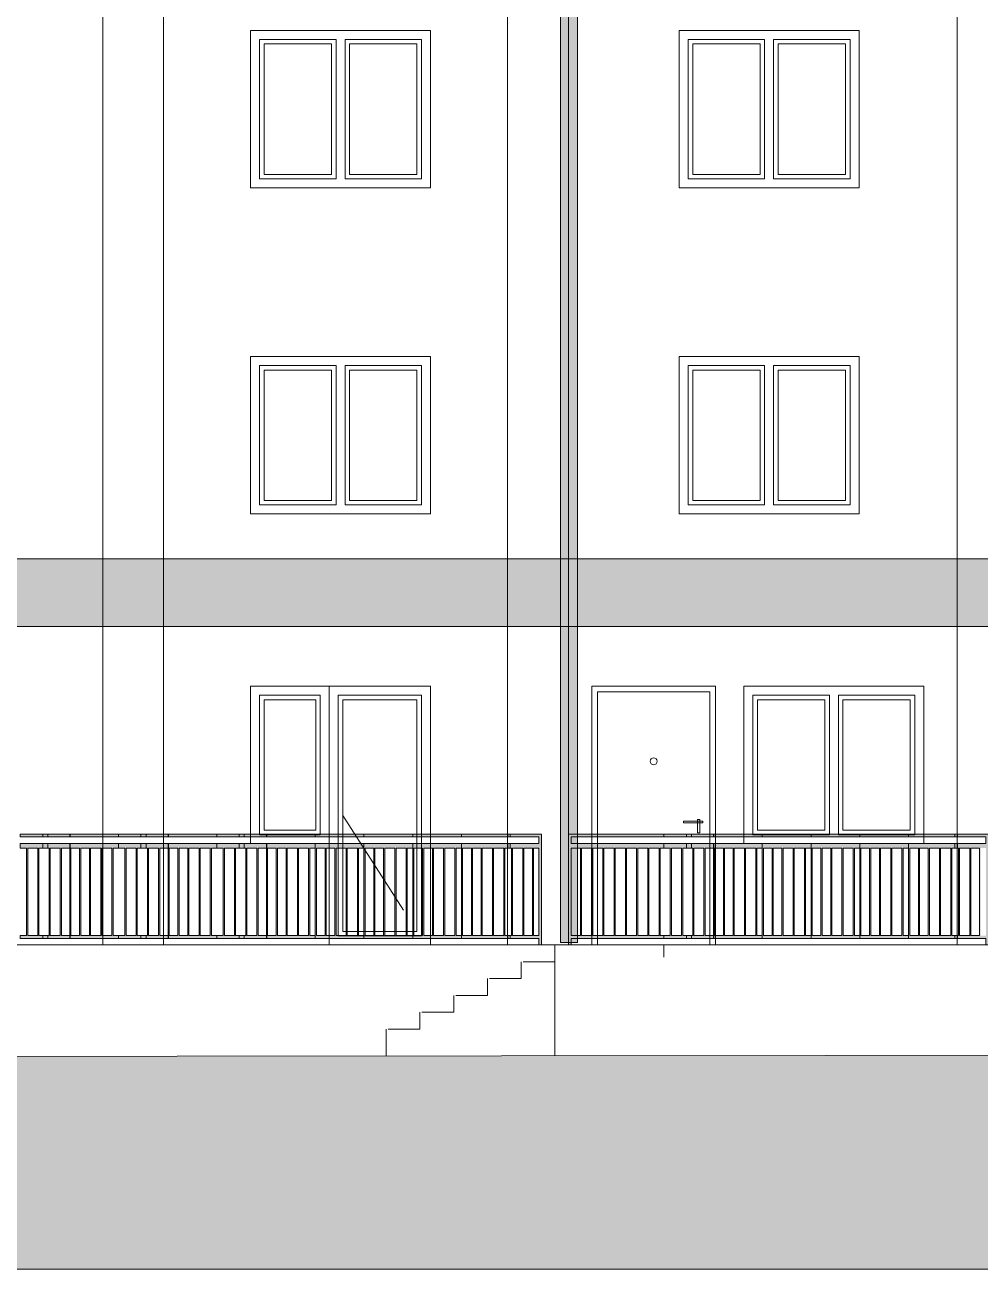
# Model space of a CAD drawing. Header units: millimetres. Extents: x 2791058 to 2855058, y -67651 to -18651.
# Drawn here: x 2807503 to 2811752, y -53530 to -47997 of the extents above; entities that cross this region are included whole.
import ezdxf

# ---------------------------------------------------------------- set-up
doc = ezdxf.new("R2010")
doc.units = ezdxf.units.MM
doc.header["$MEASUREMENT"] = 0
for name, pattern in [('Dashed', [282.222223, 141.111112, -141.111112]), ('Hidden Line', [195.611112, 141.111112, -54.5]), ('Long Dashed', [529.166651, 317.499995, -211.666656]), ('thk_line_type', [1000, 500, -500])]:
    doc.linetypes.add(name, pattern=pattern)
for name, color, linetype, lineweight in [('2D Drafting - General_Pen_No__1', 7, 'Continuous', 0), ('2D Drafting - General_Pen_No__60', 230, 'Continuous', 0), ('Exterior walls_Pen_No__1', 7, 'Continuous', 0), ('Exterior walls_Pen_No__60', 230, 'Continuous', 0), ('Exterior walls_Pen_No__80', 3, 'Continuous', 0), ('Lines_Pen_No__20', 1, 'Continuous', 0), ('Shell - Roof_Pen_No__21', 7, 'Continuous', 0)]:
    doc.layers.add(name, color=color, linetype=linetype, lineweight=lineweight)
for name, color, linetype, lineweight, true_color in [('2D Drafting - General_Pen_No__61', 7, 'Continuous', 0, 0x6a6a6a), ('Lines_Pen_No__4', 7, 'Continuous', 0, 0x029e21), ('Shell - Roof_Pen_No__4', 7, 'Continuous', 0, 0x029e21), ('Structural - Bearing_Pen_No__61', 7, 'Continuous', 0, 0x6a6a6a)]:
    doc.layers.add(name, color=color, linetype=linetype, lineweight=lineweight, true_color=true_color)
doc.layers.add('Exterior walls', color=7, linetype='Continuous')

# ---------------------------------------------------------------- blocks, each defined once
blk = doc.blocks.new('Wall_5', base_point=(2809961.3, -44971.4))
at = {"layer": 'Exterior walls', "linetype": 'Continuous', "lineweight": 0}
blk.add_hatch(color=255, dxfattribs=at).paths.add_polyline_path([(2809886.3, -44971.4), (2809886.3, -52077.2), (2809961.3, -52077.2), (2809961.3, -44971.4)])
at = {"layer": 'Exterior walls_Pen_No__1', "color": 7, "linetype": 'Continuous', "lineweight": 0, "flags": 128}
for points in [[(2809886.3, -44971.4), (2809886.3, -52077.2)], [(2809961.3, -52077.2), (2809961.3, -44971.4)], [(2809886.3, -52077.2), (2809961.3, -52077.2)]]:
    blk.add_lwpolyline(points, dxfattribs=at)

msp = doc.modelspace()

# ---------------------------------------------------------------- hatches: boundary and pattern name
at = {"layer": '2D Drafting - General_Pen_No__61', "linetype": 'Continuous', "lineweight": 0, "true_color": 0x6a6a6a}
msp.add_hatch(color=251, dxfattribs=at).paths.add_polyline_path([(2802409.6, -52588.5), (2819720.6, -52571.4), (2821984, -52587.9), (2821984, -53530), (2802409.6, -53530)])
at = {"layer": 'Exterior walls_Pen_No__80', "linetype": 'Continuous', "lineweight": 0, "true_color": 0x7fff7f}
msp.add_hatch(color=91, dxfattribs=at).paths.add_polyline_path([(2804050.6, -50671.7), (2809600.6, -50671.7), (2819720.6, -50671.7), (2819720.6, -50371.4), (2819685.6, -50371.4), (2819685.6, -50371.7), (2804050.6, -50371.7)])
at = {"layer": 'Structural - Bearing_Pen_No__61', "linetype": 'Continuous', "lineweight": 0, "true_color": 0x6a6a6a}
for points in [[(2807482.8, -51607.9), (2807482.8, -51595.3), (2807604.8, -51595.3), (2807604.8, -51607.9)], [(2807582.5, -51607.9), (2807582.5, -51595.3), (2807704.5, -51595.3), (2807704.5, -51607.9)], [(2807703.2, -51607.9), (2807703.2, -51595.3), (2807920.1, -51595.3), (2807920.1, -51607.9)], [(2807920.1, -51607.9), (2807920.1, -51595.3), (2808042.1, -51595.3), (2808042.1, -51607.9)], [(2808019.8, -51607.9), (2808019.8, -51595.3), (2808141.8, -51595.3), (2808141.8, -51607.9)], [(2808140.5, -51607.9), (2808140.5, -51595.3), (2808357.4, -51595.3), (2808357.4, -51607.9)], [(2808357.4, -51607.9), (2808357.4, -51595.3), (2808479.4, -51595.3), (2808479.4, -51607.9)], [(2808457.1, -51607.9), (2808457.1, -51595.3), (2808579.2, -51595.3), (2808579.2, -51607.9)], [(2808577.8, -51607.9), (2808577.8, -51595.3), (2808794.7, -51595.3), (2808794.7, -51607.9)], [(2808794.7, -51607.9), (2808794.7, -51595.3), (2809011.6, -51595.3), (2809011.6, -51607.9)], [(2809011.6, -51607.9), (2809011.6, -51595.3), (2809228.5, -51595.3), (2809228.5, -51607.9)], [(2809228.5, -51607.9), (2809228.5, -51595.3), (2809445.4, -51595.3), (2809445.4, -51607.9)], [(2809445.4, -51607.9), (2809445.4, -51595.3), (2809662.3, -51595.3), (2809662.3, -51607.9)], [(2810345.8, -51607.9), (2810345.8, -51595.3), (2810467.9, -51595.3), (2810467.9, -51607.9)], [(2810445.6, -51607.9), (2810445.6, -51595.3), (2810567.6, -51595.3), (2810567.6, -51607.9)], [(2810566.3, -51607.9), (2810566.3, -51595.3), (2810783.2, -51595.3), (2810783.2, -51607.9)], [(2810783.2, -51607.9), (2810783.2, -51595.3), (2811000.1, -51595.3), (2811000.1, -51607.9)], [(2811000.1, -51607.9), (2811000.1, -51595.3), (2811217, -51595.3), (2811217, -51607.9)], [(2811217, -51607.9), (2811217, -51595.3), (2811433.9, -51595.3), (2811433.9, -51607.9)], [(2811433.9, -51607.9), (2811433.9, -51595.3), (2811650.7, -51595.3), (2811650.7, -51607.9)]]:
    msp.add_hatch(color=251, dxfattribs=at).paths.add_polyline_path(points)
h = msp.add_hatch(color=251, dxfattribs=at)
h.paths.add_polyline_path([(2809801.4, -51595.3), (2809789.4, -51595.3), (2809651.4, -51595.3), (2809651.4, -51607.9), (2809789.4, -51607.9), (2809789.4, -51637.9), (2809651.4, -51637.9), (2809651.4, -51657.9), (2809667.4, -51657.9), (2809667.4, -52046.7), (2809651.4, -52046.7), (2809651.4, -52059.2), (2809789.4, -52059.2), (2809789.4, -52087.9), (2809801.4, -52087.9)])
h.paths.add_polyline_path([(2809789.4, -51657.9), (2809789.4, -52046.7), (2809766.1, -52046.7), (2809766.1, -51657.9)], flags=0)
h.paths.add_polyline_path([(2809761.1, -51657.9), (2809761.1, -52046.7), (2809722.4, -52046.7), (2809722.4, -51657.9)], flags=0)
h.paths.add_polyline_path([(2809717.4, -51657.9), (2809717.4, -52046.7), (2809672.4, -52046.7), (2809672.4, -51657.9)], flags=0)
h = msp.add_hatch(color=251, dxfattribs=at)
h.paths.add_polyline_path([(2809932.6, -51595.3), (2810345.8, -51595.3), (2810345.8, -51607.9), (2809932.6, -51607.9), (2809932.6, -51637.9), (2810345.8, -51637.9), (2810345.8, -51657.9), (2810329.1, -51657.9), (2810329.1, -52046.7), (2810345.8, -52046.7), (2810345.8, -52059.2), (2809932.6, -52059.2), (2809932.6, -52087.9), (2809920.6, -52087.9), (2809920.6, -51595.3)])
h.paths.add_polyline_path([(2809932.6, -52046.7), (2809974.1, -52046.7), (2809974.1, -51657.9), (2809932.6, -51657.9)], flags=0)
h.paths.add_polyline_path([(2809979.1, -52046.7), (2810024.1, -52046.7), (2810024.1, -51657.9), (2809979.1, -51657.9)], flags=0)
h.paths.add_polyline_path([(2810029.1, -51657.9), (2810029.1, -52046.7), (2810074.1, -52046.7), (2810074.1, -51657.9)], flags=0)
h.paths.add_polyline_path([(2810079.1, -52046.7), (2810124.1, -52046.7), (2810124.1, -51657.9), (2810079.1, -51657.9)], flags=0)
h.paths.add_polyline_path([(2810129.1, -52046.7), (2810174.1, -52046.7), (2810174.1, -51657.9), (2810129.1, -51657.9)], flags=0)
h.paths.add_polyline_path([(2810224.1, -52046.7), (2810224.1, -51657.9), (2810179.1, -51657.9), (2810179.1, -52046.7)], flags=0)
h.paths.add_polyline_path([(2810274.1, -52046.7), (2810274.1, -51657.9), (2810229.1, -51657.9), (2810229.1, -52046.7)], flags=0)
h.paths.add_polyline_path([(2810279.1, -51657.9), (2810279.1, -52046.7), (2810324.1, -52046.7), (2810324.1, -51657.9)], flags=0)
h = msp.add_hatch(color=251, dxfattribs=at)
h.paths.add_polyline_path([(2811789.8, -51595.3), (2811777.8, -51595.3), (2811639.8, -51595.3), (2811639.8, -51607.9), (2811777.8, -51607.9), (2811777.8, -51637.9), (2811639.8, -51637.9), (2811639.8, -51657.9), (2811655.8, -51657.9), (2811655.8, -52046.7), (2811639.8, -52046.7), (2811639.8, -52059.2), (2811777.8, -52059.2), (2811777.8, -52087.9), (2811789.8, -52087.9)])
h.paths.add_polyline_path([(2811777.8, -51657.9), (2811777.8, -52046.7), (2811754.5, -52046.7), (2811754.5, -51657.9)], flags=0)
h.paths.add_polyline_path([(2811749.5, -51657.9), (2811749.5, -52046.7), (2811710.8, -52046.7), (2811710.8, -51657.9)], flags=0)
h.paths.add_polyline_path([(2811705.8, -51657.9), (2811705.8, -52046.7), (2811660.8, -52046.7), (2811660.8, -51657.9)], flags=0)
h = msp.add_hatch(color=251, dxfattribs=at)
h.paths.add_polyline_path([(2807482.8, -52059.2), (2807482.8, -52046.7), (2807511, -52046.7), (2807511, -51657.9), (2807482.8, -51657.9), (2807482.8, -51637.9), (2807604.8, -51637.9), (2807604.8, -51657.9), (2807566, -51657.9), (2807566, -52046.7), (2807604.8, -52046.7), (2807604.8, -52059.2)])
h.paths.add_polyline_path([(2807516, -52046.7), (2807561, -52046.7), (2807561, -51657.9), (2807516, -51657.9)], flags=0)
h = msp.add_hatch(color=251, dxfattribs=at)
h.paths.add_polyline_path([(2807582.5, -52059.2), (2807582.5, -52046.7), (2807610.8, -52046.7), (2807610.8, -51657.9), (2807582.5, -51657.9), (2807582.5, -51637.9), (2807704.5, -51637.9), (2807704.5, -51657.9), (2807665.8, -51657.9), (2807665.8, -52046.7), (2807704.5, -52046.7), (2807704.5, -52059.2)])
h.paths.add_polyline_path([(2807615.8, -52046.7), (2807660.8, -52046.7), (2807660.8, -51657.9), (2807615.8, -51657.9)], flags=0)
h = msp.add_hatch(color=251, dxfattribs=at)
h.paths.add_polyline_path([(2807703.2, -52059.2), (2807703.2, -52046.7), (2807703.2, -51657.9), (2807703.2, -51637.9), (2807920.1, -51637.9), (2807920.1, -51657.9), (2807895.7, -51657.9), (2807895.7, -52046.7), (2807920.1, -52046.7), (2807920.1, -52059.2)])
h.paths.add_polyline_path([(2807708.2, -51657.9), (2807708.2, -52046.7), (2807747, -52046.7), (2807747, -51657.9)], flags=0)
h.paths.add_polyline_path([(2807752, -52046.7), (2807790.7, -52046.7), (2807790.7, -51657.9), (2807752, -51657.9)], flags=0)
h.paths.add_polyline_path([(2807795.7, -52046.7), (2807840.7, -52046.7), (2807840.7, -51657.9), (2807795.7, -51657.9)], flags=0)
h.paths.add_polyline_path([(2807845.7, -52046.7), (2807890.7, -52046.7), (2807890.7, -51657.9), (2807845.7, -51657.9)], flags=0)
h = msp.add_hatch(color=251, dxfattribs=at)
h.paths.add_polyline_path([(2807920.1, -52059.2), (2807920.1, -52046.7), (2807948.4, -52046.7), (2807948.4, -51657.9), (2807920.1, -51657.9), (2807920.1, -51637.9), (2808042.1, -51637.9), (2808042.1, -51657.9), (2808003.4, -51657.9), (2808003.4, -52046.7), (2808042.1, -52046.7), (2808042.1, -52059.2)])
h.paths.add_polyline_path([(2807953.4, -52046.7), (2807998.4, -52046.7), (2807998.4, -51657.9), (2807953.4, -51657.9)], flags=0)
h = msp.add_hatch(color=251, dxfattribs=at)
h.paths.add_polyline_path([(2808019.8, -52059.2), (2808019.8, -52046.7), (2808048.1, -52046.7), (2808048.1, -51657.9), (2808019.8, -51657.9), (2808019.8, -51637.9), (2808141.8, -51637.9), (2808141.8, -51657.9), (2808103.1, -51657.9), (2808103.1, -52046.7), (2808141.8, -52046.7), (2808141.8, -52059.2)])
h.paths.add_polyline_path([(2808053.1, -52046.7), (2808098.1, -52046.7), (2808098.1, -51657.9), (2808053.1, -51657.9)], flags=0)
h = msp.add_hatch(color=251, dxfattribs=at)
h.paths.add_polyline_path([(2808140.5, -52059.2), (2808140.5, -52046.7), (2808140.5, -51657.9), (2808140.5, -51637.9), (2808357.4, -51637.9), (2808357.4, -51657.9), (2808333, -51657.9), (2808333, -52046.7), (2808357.4, -52046.7), (2808357.4, -52059.2)])
h.paths.add_polyline_path([(2808145.5, -51657.9), (2808145.5, -52046.7), (2808184.3, -52046.7), (2808184.3, -51657.9)], flags=0)
h.paths.add_polyline_path([(2808189.3, -52046.7), (2808228, -52046.7), (2808228, -51657.9), (2808189.3, -51657.9)], flags=0)
h.paths.add_polyline_path([(2808233, -52046.7), (2808278, -52046.7), (2808278, -51657.9), (2808233, -51657.9)], flags=0)
h.paths.add_polyline_path([(2808283, -52046.7), (2808328, -52046.7), (2808328, -51657.9), (2808283, -51657.9)], flags=0)
h = msp.add_hatch(color=251, dxfattribs=at)
h.paths.add_polyline_path([(2808357.4, -52059.2), (2808357.4, -52046.7), (2808385.7, -52046.7), (2808385.7, -51657.9), (2808357.4, -51657.9), (2808357.4, -51637.9), (2808479.4, -51637.9), (2808479.4, -51657.9), (2808440.7, -51657.9), (2808440.7, -52046.7), (2808479.4, -52046.7), (2808479.4, -52059.2)])
h.paths.add_polyline_path([(2808390.7, -52046.7), (2808435.7, -52046.7), (2808435.7, -51657.9), (2808390.7, -51657.9)], flags=0)
h = msp.add_hatch(color=251, dxfattribs=at)
h.paths.add_polyline_path([(2808457.1, -52059.2), (2808457.1, -52046.7), (2808485.4, -52046.7), (2808485.4, -51657.9), (2808457.1, -51657.9), (2808457.1, -51637.9), (2808579.2, -51637.9), (2808579.2, -51657.9), (2808540.4, -51657.9), (2808540.4, -52046.7), (2808579.2, -52046.7), (2808579.2, -52059.2)])
h.paths.add_polyline_path([(2808490.4, -52046.7), (2808535.4, -52046.7), (2808535.4, -51657.9), (2808490.4, -51657.9)], flags=0)
h = msp.add_hatch(color=251, dxfattribs=at)
h.paths.add_polyline_path([(2808577.8, -52059.2), (2808577.8, -52046.7), (2808577.8, -51657.9), (2808577.8, -51637.9), (2808794.7, -51637.9), (2808794.7, -51657.9), (2808770.3, -51657.9), (2808770.3, -52046.7), (2808794.7, -52046.7), (2808794.7, -52059.2)])
h.paths.add_polyline_path([(2808582.8, -51657.9), (2808582.8, -52046.7), (2808621.6, -52046.7), (2808621.6, -51657.9)], flags=0)
h.paths.add_polyline_path([(2808626.6, -52046.7), (2808665.3, -52046.7), (2808665.3, -51657.9), (2808626.6, -51657.9)], flags=0)
h.paths.add_polyline_path([(2808670.3, -52046.7), (2808715.3, -52046.7), (2808715.3, -51657.9), (2808670.3, -51657.9)], flags=0)
h.paths.add_polyline_path([(2808720.3, -52046.7), (2808765.3, -52046.7), (2808765.3, -51657.9), (2808720.3, -51657.9)], flags=0)
h = msp.add_hatch(color=251, dxfattribs=at)
h.paths.add_polyline_path([(2808794.7, -52059.2), (2808794.7, -52046.7), (2808794.7, -51657.9), (2808794.7, -51637.9), (2809011.6, -51637.9), (2809011.6, -51657.9), (2808987.2, -51657.9), (2808987.2, -52046.7), (2809011.6, -52046.7), (2809011.6, -52059.2)])
h.paths.add_polyline_path([(2808799.7, -51657.9), (2808799.7, -52046.7), (2808838.5, -52046.7), (2808838.5, -51657.9)], flags=0)
h.paths.add_polyline_path([(2808843.5, -52046.7), (2808882.2, -52046.7), (2808882.2, -51657.9), (2808843.5, -51657.9)], flags=0)
h.paths.add_polyline_path([(2808887.2, -52046.7), (2808932.2, -52046.7), (2808932.2, -51657.9), (2808887.2, -51657.9)], flags=0)
h.paths.add_polyline_path([(2808937.2, -52046.7), (2808982.2, -52046.7), (2808982.2, -51657.9), (2808937.2, -51657.9)], flags=0)
h = msp.add_hatch(color=251, dxfattribs=at)
h.paths.add_polyline_path([(2809011.6, -52059.2), (2809011.6, -52046.7), (2809011.6, -51657.9), (2809011.6, -51637.9), (2809228.5, -51637.9), (2809228.5, -51657.9), (2809204.1, -51657.9), (2809204.1, -52046.7), (2809228.5, -52046.7), (2809228.5, -52059.2)])
h.paths.add_polyline_path([(2809016.6, -51657.9), (2809016.6, -52046.7), (2809055.4, -52046.7), (2809055.4, -51657.9)], flags=0)
h.paths.add_polyline_path([(2809060.4, -52046.7), (2809099.1, -52046.7), (2809099.1, -51657.9), (2809060.4, -51657.9)], flags=0)
h.paths.add_polyline_path([(2809104.1, -52046.7), (2809149.1, -52046.7), (2809149.1, -51657.9), (2809104.1, -51657.9)], flags=0)
h.paths.add_polyline_path([(2809154.1, -52046.7), (2809199.1, -52046.7), (2809199.1, -51657.9), (2809154.1, -51657.9)], flags=0)
h = msp.add_hatch(color=251, dxfattribs=at)
h.paths.add_polyline_path([(2809228.5, -52059.2), (2809228.5, -52046.7), (2809228.5, -51657.9), (2809228.5, -51637.9), (2809445.4, -51637.9), (2809445.4, -51657.9), (2809421, -51657.9), (2809421, -52046.7), (2809445.4, -52046.7), (2809445.4, -52059.2)])
h.paths.add_polyline_path([(2809233.5, -51657.9), (2809233.5, -52046.7), (2809272.3, -52046.7), (2809272.3, -51657.9)], flags=0)
h.paths.add_polyline_path([(2809277.3, -52046.7), (2809316, -52046.7), (2809316, -51657.9), (2809277.3, -51657.9)], flags=0)
h.paths.add_polyline_path([(2809321, -52046.7), (2809366, -52046.7), (2809366, -51657.9), (2809321, -51657.9)], flags=0)
h.paths.add_polyline_path([(2809371, -52046.7), (2809416, -52046.7), (2809416, -51657.9), (2809371, -51657.9)], flags=0)
h = msp.add_hatch(color=251, dxfattribs=at)
h.paths.add_polyline_path([(2809662.3, -52059.2), (2809445.4, -52059.2), (2809445.4, -52046.7), (2809445.4, -51657.9), (2809445.4, -51637.9), (2809662.3, -51637.9), (2809662.3, -51657.9), (2809637.9, -51657.9), (2809637.9, -52046.7), (2809662.3, -52046.7)])
h.paths.add_polyline_path([(2809632.9, -51657.9), (2809587.9, -51657.9), (2809587.9, -52046.7), (2809632.9, -52046.7)], flags=0)
h.paths.add_polyline_path([(2809582.9, -52046.7), (2809582.9, -51657.9), (2809537.9, -51657.9), (2809537.9, -52046.7)], flags=0)
h.paths.add_polyline_path([(2809494.2, -52046.7), (2809532.9, -52046.7), (2809532.9, -51657.9), (2809494.2, -51657.9)], flags=0)
h.paths.add_polyline_path([(2809489.2, -51657.9), (2809450.4, -51657.9), (2809450.4, -52046.7), (2809489.2, -52046.7)], flags=0)
h = msp.add_hatch(color=251, dxfattribs=at)
h.paths.add_polyline_path([(2810345.8, -52059.2), (2810345.8, -52046.7), (2810374.1, -52046.7), (2810374.1, -51657.9), (2810345.8, -51657.9), (2810345.8, -51637.9), (2810467.9, -51637.9), (2810467.9, -51657.9), (2810429.1, -51657.9), (2810429.1, -52046.7), (2810467.9, -52046.7), (2810467.9, -52059.2)])
h.paths.add_polyline_path([(2810379.1, -52046.7), (2810424.1, -52046.7), (2810424.1, -51657.9), (2810379.1, -51657.9)], flags=0)
h = msp.add_hatch(color=251, dxfattribs=at)
h.paths.add_polyline_path([(2810445.6, -52059.2), (2810445.6, -52046.7), (2810473.8, -52046.7), (2810473.8, -51657.9), (2810445.6, -51657.9), (2810445.6, -51637.9), (2810567.6, -51637.9), (2810567.6, -51657.9), (2810528.8, -51657.9), (2810528.8, -52046.7), (2810567.6, -52046.7), (2810567.6, -52059.2)])
h.paths.add_polyline_path([(2810478.8, -52046.7), (2810523.8, -52046.7), (2810523.8, -51657.9), (2810478.8, -51657.9)], flags=0)
h = msp.add_hatch(color=251, dxfattribs=at)
h.paths.add_polyline_path([(2810566.3, -52059.2), (2810566.3, -52046.7), (2810566.3, -51657.9), (2810566.3, -51637.9), (2810783.2, -51637.9), (2810783.2, -51657.9), (2810758.8, -51657.9), (2810758.8, -52046.7), (2810783.2, -52046.7), (2810783.2, -52059.2)])
h.paths.add_polyline_path([(2810571.3, -51657.9), (2810571.3, -52046.7), (2810610, -52046.7), (2810610, -51657.9)], flags=0)
h.paths.add_polyline_path([(2810615, -52046.7), (2810653.8, -52046.7), (2810653.8, -51657.9), (2810615, -51657.9)], flags=0)
h.paths.add_polyline_path([(2810658.8, -52046.7), (2810703.8, -52046.7), (2810703.8, -51657.9), (2810658.8, -51657.9)], flags=0)
h.paths.add_polyline_path([(2810708.8, -52046.7), (2810753.8, -52046.7), (2810753.8, -51657.9), (2810708.8, -51657.9)], flags=0)
h = msp.add_hatch(color=251, dxfattribs=at)
h.paths.add_polyline_path([(2810783.2, -52059.2), (2810783.2, -52046.7), (2810783.2, -51657.9), (2810783.2, -51637.9), (2811000.1, -51637.9), (2811000.1, -51657.9), (2810975.7, -51657.9), (2810975.7, -52046.7), (2811000.1, -52046.7), (2811000.1, -52059.2)])
h.paths.add_polyline_path([(2810788.2, -51657.9), (2810788.2, -52046.7), (2810826.9, -52046.7), (2810826.9, -51657.9)], flags=0)
h.paths.add_polyline_path([(2810831.9, -52046.7), (2810870.7, -52046.7), (2810870.7, -51657.9), (2810831.9, -51657.9)], flags=0)
h.paths.add_polyline_path([(2810875.7, -52046.7), (2810920.7, -52046.7), (2810920.7, -51657.9), (2810875.7, -51657.9)], flags=0)
h.paths.add_polyline_path([(2810925.7, -52046.7), (2810970.7, -52046.7), (2810970.7, -51657.9), (2810925.7, -51657.9)], flags=0)
h = msp.add_hatch(color=251, dxfattribs=at)
h.paths.add_polyline_path([(2811000.1, -52059.2), (2811000.1, -52046.7), (2811000.1, -51657.9), (2811000.1, -51637.9), (2811217, -51637.9), (2811217, -51657.9), (2811192.6, -51657.9), (2811192.6, -52046.7), (2811217, -52046.7), (2811217, -52059.2)])
h.paths.add_polyline_path([(2811005.1, -51657.9), (2811005.1, -52046.7), (2811043.8, -52046.7), (2811043.8, -51657.9)], flags=0)
h.paths.add_polyline_path([(2811048.8, -52046.7), (2811087.6, -52046.7), (2811087.6, -51657.9), (2811048.8, -51657.9)], flags=0)
h.paths.add_polyline_path([(2811092.6, -52046.7), (2811137.6, -52046.7), (2811137.6, -51657.9), (2811092.6, -51657.9)], flags=0)
h.paths.add_polyline_path([(2811142.6, -52046.7), (2811187.6, -52046.7), (2811187.6, -51657.9), (2811142.6, -51657.9)], flags=0)
h = msp.add_hatch(color=251, dxfattribs=at)
h.paths.add_polyline_path([(2811217, -52059.2), (2811217, -52046.7), (2811217, -51657.9), (2811217, -51637.9), (2811433.9, -51637.9), (2811433.9, -51657.9), (2811409.5, -51657.9), (2811409.5, -52046.7), (2811433.9, -52046.7), (2811433.9, -52059.2)])
h.paths.add_polyline_path([(2811222, -51657.9), (2811222, -52046.7), (2811260.7, -52046.7), (2811260.7, -51657.9)], flags=0)
h.paths.add_polyline_path([(2811265.7, -52046.7), (2811304.5, -52046.7), (2811304.5, -51657.9), (2811265.7, -51657.9)], flags=0)
h.paths.add_polyline_path([(2811309.5, -52046.7), (2811354.5, -52046.7), (2811354.5, -51657.9), (2811309.5, -51657.9)], flags=0)
h.paths.add_polyline_path([(2811359.5, -52046.7), (2811404.5, -52046.7), (2811404.5, -51657.9), (2811359.5, -51657.9)], flags=0)
h = msp.add_hatch(color=251, dxfattribs=at)
h.paths.add_polyline_path([(2811650.7, -52059.2), (2811433.9, -52059.2), (2811433.9, -52046.7), (2811433.9, -51657.9), (2811433.9, -51637.9), (2811650.7, -51637.9), (2811650.7, -51657.9), (2811626.4, -51657.9), (2811626.4, -52046.7), (2811650.7, -52046.7)])
h.paths.add_polyline_path([(2811621.4, -51657.9), (2811576.4, -51657.9), (2811576.4, -52046.7), (2811621.4, -52046.7)], flags=0)
h.paths.add_polyline_path([(2811571.4, -52046.7), (2811571.4, -51657.9), (2811526.4, -51657.9), (2811526.4, -52046.7)], flags=0)
h.paths.add_polyline_path([(2811482.6, -52046.7), (2811521.4, -52046.7), (2811521.4, -51657.9), (2811482.6, -51657.9)], flags=0)
h.paths.add_polyline_path([(2811477.6, -51657.9), (2811438.9, -51657.9), (2811438.9, -52046.7), (2811477.6, -52046.7)], flags=0)

# ---------------------------------------------------------------- linework, layer by layer
at = {"layer": '2D Drafting - General_Pen_No__1', "color": 7, "linetype": 'Continuous', "lineweight": 0, "flags": 128}
msp.add_lwpolyline([(2802409.6, -52588.5), (2819720.6, -52571.4), (2821984, -52587.9), (2821984, -53530), (2802409.6, -53530)], close=True, dxfattribs=at)
at = {"layer": '2D Drafting - General_Pen_No__60', "color": 230, "linetype": 'Continuous', "lineweight": 0}
msp.add_circle((2810300, -51271.6), 15.1, dxfattribs=at)
at = {"layer": 'Exterior walls_Pen_No__1', "color": 7, "linetype": 'Continuous', "lineweight": 0, "flags": 128}
msp.add_lwpolyline([(2804050.6, -50671.7), (2809600.6, -50671.7), (2819720.6, -50671.7), (2819720.6, -50371.4), (2819685.6, -50371.4), (2819685.6, -50371.7), (2804050.6, -50371.7)], close=True, dxfattribs=at)
at = {"layer": 'Exterior walls_Pen_No__60', "color": 230, "linetype": 'Continuous', "lineweight": 0}
for points in [[(2810025, -50937.9), (2810025, -52087.9)], [(2810575, -50937.9), (2810025, -50937.9)], [(2810050, -52087.9), (2810050, -50962.9)], [(2810050, -50962.9), (2810550, -50962.9)], [(2810550, -50962.9), (2810550, -52087.9)], [(2810575, -52087.9), (2810575, -50937.9)]]:
    msp.add_lwpolyline(points, dxfattribs=at)
at = {"layer": 'Exterior walls_Pen_No__60', "color": 230, "linetype": 'Continuous', "lineweight": 0, "flags": 128}
for points in [[(2810518.9, -51537.7), (2810432.4, -51537.7), (2810432.4, -51545.6), (2810518.9, -51545.6)], [(2810505.8, -51529.9), (2810494.4, -51529.9), (2810494.4, -51590.1), (2810505.8, -51590.1)]]:
    msp.add_lwpolyline(points, close=True, dxfattribs=at)
at = {"layer": 'Lines_Pen_No__20', "color": 1, "linetype": 'Hidden Line', "lineweight": 0}
for p, q in [((2809307.2, -48021.4), (2808507.2, -48021.4)), ((2808507.2, -48091.4), (2808507.2, -48021.4)), ((2809307.2, -48091.4), (2809307.2, -48021.4)), ((2811213.6, -48021.4), (2810413.6, -48021.4)), ((2810413.6, -48091.4), (2810413.6, -48021.4)), ((2811213.6, -48091.4), (2811213.6, -48021.4)), ((2809307.2, -49471.4), (2808507.2, -49471.4)), ((2808507.2, -49541.4), (2808507.2, -49471.4)), ((2809307.2, -49541.4), (2809307.2, -49471.4)), ((2811213.6, -49471.4), (2810413.6, -49471.4)), ((2810413.6, -49541.4), (2810413.6, -49471.4)), ((2811213.6, -49541.4), (2811213.6, -49471.4)), ((2808507.2, -51007.9), (2808507.2, -50937.9)), ((2809307.2, -50937.9), (2808507.2, -50937.9)), ((2808507.2, -51007.9), (2808507.2, -50937.9)), ((2808857.2, -51007.9), (2808857.2, -50937.9)), ((2809307.2, -51007.9), (2809307.2, -50937.9))]:
    msp.add_line(p, q, dxfattribs=at)
at = {"layer": 'Lines_Pen_No__20', "color": 1, "linetype": 'Continuous', "lineweight": 0}
for p, q in [((2808867.2, -48661.4), (2808867.2, -48081.4)), ((2808887.2, -48681.4), (2808887.2, -48061.4)), ((2808927.2, -48681.4), (2808927.2, -48061.4)), ((2808947.2, -48661.4), (2808947.2, -48081.4)), ((2810773.6, -48661.4), (2810773.6, -48081.4)), ((2810793.6, -48681.4), (2810793.6, -48061.4)), ((2810833.6, -48681.4), (2810833.6, -48061.4)), ((2810853.6, -48661.4), (2810853.6, -48081.4)), ((2808887.2, -50131.4), (2808887.2, -49511.4)), ((2808927.2, -50131.4), (2808927.2, -49511.4)), ((2810793.6, -50131.4), (2810793.6, -49511.4)), ((2810833.6, -50131.4), (2810833.6, -49511.4)), ((2808867.2, -50111.4), (2808867.2, -49531.4)), ((2808947.2, -50111.4), (2808947.2, -49531.4)), ((2810773.6, -50111.4), (2810773.6, -49531.4)), ((2810853.6, -50111.4), (2810853.6, -49531.4))]:
    msp.add_line(p, q, dxfattribs=at)
at = {"layer": 'Lines_Pen_No__20', "color": 1, "linetype": 'thk_line_type', "lineweight": 0}
msp.add_line((2808917.2, -51512.9), (2809247.2, -52027.9), dxfattribs=at)
at = {"layer": 'Lines_Pen_No__20', "color": 1, "linetype": 'Continuous', "lineweight": 0}
for points in [[(2808507.2, -48721.4), (2809307.2, -48721.4), (2809307.2, -48021.4), (2808507.2, -48021.4)], [(2810413.6, -48721.4), (2811213.6, -48721.4), (2811213.6, -48021.4), (2810413.6, -48021.4)], [(2808507.2, -50171.4), (2809307.2, -50171.4), (2809307.2, -49471.4), (2808507.2, -49471.4)], [(2810413.6, -50171.4), (2811213.6, -50171.4), (2811213.6, -49471.4), (2810413.6, -49471.4)], [(2808507.2, -50937.9), (2808857.2, -50937.9), (2808857.2, -51637.9), (2808507.2, -51637.9)], [(2808857.2, -52087.9), (2809307.2, -52087.9), (2809307.2, -50937.9), (2808857.2, -50937.9)], [(2808547.2, -50977.9), (2808817.2, -50977.9), (2808817.2, -51597.9), (2808547.2, -51597.9)], [(2808567.2, -50997.9), (2808797.2, -50997.9), (2808797.2, -51577.9), (2808567.2, -51577.9)], [(2808897.2, -52047.9), (2809267.2, -52047.9), (2809267.2, -50977.9), (2808897.2, -50977.9)], [(2808917.2, -52027.9), (2809247.2, -52027.9), (2809247.2, -50997.9), (2808917.2, -50997.9)]]:
    msp.add_lwpolyline(points, close=True, dxfattribs=at)
for points in [[(2808887.2, -48061.4), (2808547.2, -48061.4), (2808547.2, -48681.4), (2808887.2, -48681.4)], [(2808867.2, -48081.4), (2808567.2, -48081.4), (2808567.2, -48661.4), (2808867.2, -48661.4)], [(2808927.2, -48681.4), (2809267.2, -48681.4), (2809267.2, -48061.4), (2808927.2, -48061.4)], [(2808947.2, -48661.4), (2809247.2, -48661.4), (2809247.2, -48081.4), (2808947.2, -48081.4)], [(2810793.6, -48061.4), (2810453.6, -48061.4), (2810453.6, -48681.4), (2810793.6, -48681.4)], [(2810773.6, -48081.4), (2810473.6, -48081.4), (2810473.6, -48661.4), (2810773.6, -48661.4)], [(2810833.6, -48681.4), (2811173.6, -48681.4), (2811173.6, -48061.4), (2810833.6, -48061.4)], [(2810853.6, -48661.4), (2811153.6, -48661.4), (2811153.6, -48081.4), (2810853.6, -48081.4)], [(2808887.2, -49511.4), (2808547.2, -49511.4), (2808547.2, -50131.4), (2808887.2, -50131.4)], [(2808927.2, -50131.4), (2809267.2, -50131.4), (2809267.2, -49511.4), (2808927.2, -49511.4)], [(2810793.6, -49511.4), (2810453.6, -49511.4), (2810453.6, -50131.4), (2810793.6, -50131.4)], [(2810833.6, -50131.4), (2811173.6, -50131.4), (2811173.6, -49511.4), (2810833.6, -49511.4)], [(2808867.2, -49531.4), (2808567.2, -49531.4), (2808567.2, -50111.4), (2808867.2, -50111.4)], [(2808947.2, -50111.4), (2809247.2, -50111.4), (2809247.2, -49531.4), (2808947.2, -49531.4)], [(2810773.6, -49531.4), (2810473.6, -49531.4), (2810473.6, -50111.4), (2810773.6, -50111.4)], [(2810853.6, -50111.4), (2811153.6, -50111.4), (2811153.6, -49531.4), (2810853.6, -49531.4)]]:
    msp.add_lwpolyline(points, dxfattribs=at)
at = {"layer": 'Lines_Pen_No__4', "color": 104, "linetype": 'Hidden Line', "lineweight": 0, "true_color": 0x029e21}
for p, q in [((2811501.6, -50937.9), (2810701.6, -50937.9)), ((2810701.6, -51007.9), (2810701.6, -50937.9)), ((2811501.6, -51007.9), (2811501.6, -50937.9))]:
    msp.add_line(p, q, dxfattribs=at)
at = {"layer": 'Lines_Pen_No__4', "color": 104, "linetype": 'Continuous', "lineweight": 0, "true_color": 0x029e21}
for p, q in [((2811061.6, -51577.9), (2811061.6, -50997.9)), ((2811081.6, -51597.9), (2811081.6, -50977.9)), ((2811121.6, -51597.9), (2811121.6, -50977.9)), ((2811141.6, -51577.9), (2811141.6, -50997.9))]:
    msp.add_line(p, q, dxfattribs=at)
msp.add_lwpolyline([(2810701.6, -51637.9), (2811501.6, -51637.9), (2811501.6, -50937.9), (2810701.6, -50937.9)], close=True, dxfattribs=at)
for points in [[(2811081.6, -50977.9), (2810741.6, -50977.9), (2810741.6, -51597.9), (2811081.6, -51597.9)], [(2811061.6, -50997.9), (2810761.6, -50997.9), (2810761.6, -51577.9), (2811061.6, -51577.9)], [(2811121.6, -51597.9), (2811461.6, -51597.9), (2811461.6, -50977.9), (2811121.6, -50977.9)], [(2811141.6, -51577.9), (2811441.6, -51577.9), (2811441.6, -50997.9), (2811141.6, -50997.9)]]:
    msp.add_lwpolyline(points, dxfattribs=at)
at = {"layer": 'Shell - Roof_Pen_No__21', "color": 7, "linetype": 'Continuous', "lineweight": 0}
for p, q in [((2807850.6, -44971.4), (2807850.6, -52087.9)), ((2808120.6, -44971.4), (2808120.6, -52087.9)), ((2809650.6, -44971.4), (2809650.6, -52087.9)), ((2809920.6, -44971.4), (2809920.6, -52087.9)), ((2811650.6, -44971.4), (2811650.6, -52087.9)), ((2809307.2, -48021.4), (2808507.2, -48021.4)), ((2808507.2, -48021.4), (2808507.2, -48721.4)), ((2809307.2, -48721.4), (2809307.2, -48021.4)), ((2811213.6, -48021.4), (2810413.6, -48021.4)), ((2810413.6, -48021.4), (2810413.6, -48721.4)), ((2811213.6, -48721.4), (2811213.6, -48021.4)), ((2808507.2, -48721.4), (2809307.2, -48721.4)), ((2810413.6, -48721.4), (2811213.6, -48721.4)), ((2809307.2, -49471.4), (2808507.2, -49471.4)), ((2808507.2, -49471.4), (2808507.2, -50171.4)), ((2809307.2, -50171.4), (2809307.2, -49471.4)), ((2811213.6, -49471.4), (2810413.6, -49471.4)), ((2810413.6, -49471.4), (2810413.6, -50171.4)), ((2811213.6, -50171.4), (2811213.6, -49471.4)), ((2808507.2, -50171.4), (2809307.2, -50171.4)), ((2810413.6, -50171.4), (2811213.6, -50171.4)), ((2804050.6, -52087.9), (2811850.6, -52087.9)), ((2809860.6, -52087.9), (2809860.6, -52581.2)), ((2810345.8, -52087.9), (2810345.8, -52142.3))]:
    msp.add_line(p, q, dxfattribs=at)
at = {"layer": 'Shell - Roof_Pen_No__21', "color": 7, "linetype": 'Dashed', "lineweight": 0}
for p, q in [((2809860.6, -52087.9), (2809860.6, -52162.9)), ((2809860.6, -52162.9), (2809710.6, -52162.9)), ((2809710.6, -52162.9), (2809710.6, -52237.9)), ((2809710.6, -52237.9), (2809560.6, -52237.9)), ((2809560.6, -52237.9), (2809560.6, -52312.9)), ((2809560.6, -52312.9), (2809410.6, -52312.9)), ((2809410.6, -52312.9), (2809410.6, -52387.9)), ((2809410.6, -52387.9), (2809260.6, -52387.9)), ((2809260.6, -52462.9), (2809110.6, -52462.9))]:
    msp.add_line(p, q, dxfattribs=at)
at = {"layer": 'Shell - Roof_Pen_No__21', "color": 7, "linetype": 'Long Dashed', "lineweight": 0}
for p, q in [((2809260.6, -52387.9), (2809260.6, -52462.9)), ((2809110.6, -52462.9), (2809110.6, -52581.9))]:
    msp.add_line(p, q, dxfattribs=at)
at = {"layer": 'Shell - Roof_Pen_No__4', "color": 104, "linetype": 'Continuous', "lineweight": 0, "true_color": 0x029e21}
for p, q in [((2811501.6, -50937.9), (2810701.6, -50937.9)), ((2810701.6, -50937.9), (2810701.6, -51637.9)), ((2811501.6, -51637.9), (2811501.6, -50937.9)), ((2810701.6, -51637.9), (2811501.6, -51637.9))]:
    msp.add_line(p, q, dxfattribs=at)
at = {"layer": 'Structural - Bearing_Pen_No__61', "color": 251, "linetype": 'Continuous', "lineweight": 0, "true_color": 0x6a6a6a, "flags": 128}
for points in [[(2807482.8, -51607.9), (2807482.8, -51595.3), (2807604.8, -51595.3), (2807604.8, -51607.9)], [(2807582.5, -51607.9), (2807582.5, -51595.3), (2807704.5, -51595.3), (2807704.5, -51607.9)], [(2807703.2, -51607.9), (2807703.2, -51595.3), (2807920.1, -51595.3), (2807920.1, -51607.9)], [(2807920.1, -51607.9), (2807920.1, -51595.3), (2808042.1, -51595.3), (2808042.1, -51607.9)], [(2808019.8, -51607.9), (2808019.8, -51595.3), (2808141.8, -51595.3), (2808141.8, -51607.9)], [(2808140.5, -51607.9), (2808140.5, -51595.3), (2808357.4, -51595.3), (2808357.4, -51607.9)], [(2808357.4, -51607.9), (2808357.4, -51595.3), (2808479.4, -51595.3), (2808479.4, -51607.9)], [(2808457.1, -51607.9), (2808457.1, -51595.3), (2808579.2, -51595.3), (2808579.2, -51607.9)], [(2808577.8, -51607.9), (2808577.8, -51595.3), (2808794.7, -51595.3), (2808794.7, -51607.9)], [(2808794.7, -51607.9), (2808794.7, -51595.3), (2809011.6, -51595.3), (2809011.6, -51607.9)], [(2809011.6, -51607.9), (2809011.6, -51595.3), (2809228.5, -51595.3), (2809228.5, -51607.9)], [(2809228.5, -51607.9), (2809228.5, -51595.3), (2809445.4, -51595.3), (2809445.4, -51607.9)], [(2809445.4, -51607.9), (2809445.4, -51595.3), (2809662.3, -51595.3), (2809662.3, -51607.9)], [(2809801.4, -51595.3), (2809789.4, -51595.3), (2809651.4, -51595.3), (2809651.4, -51607.9), (2809789.4, -51607.9), (2809789.4, -51637.9), (2809651.4, -51637.9), (2809651.4, -51657.9), (2809667.4, -51657.9), (2809667.4, -52046.7), (2809651.4, -52046.7), (2809651.4, -52059.2), (2809789.4, -52059.2), (2809789.4, -52087.9), (2809801.4, -52087.9)], [(2809932.6, -51595.3), (2810345.8, -51595.3), (2810345.8, -51607.9), (2809932.6, -51607.9), (2809932.6, -51637.9), (2810345.8, -51637.9), (2810345.8, -51657.9), (2810329.1, -51657.9), (2810329.1, -52046.7), (2810345.8, -52046.7), (2810345.8, -52059.2), (2809932.6, -52059.2), (2809932.6, -52087.9), (2809920.6, -52087.9), (2809920.6, -51595.3)], [(2810345.8, -51607.9), (2810345.8, -51595.3), (2810467.9, -51595.3), (2810467.9, -51607.9)], [(2810445.6, -51607.9), (2810445.6, -51595.3), (2810567.6, -51595.3), (2810567.6, -51607.9)], [(2810566.3, -51607.9), (2810566.3, -51595.3), (2810783.2, -51595.3), (2810783.2, -51607.9)], [(2810783.2, -51607.9), (2810783.2, -51595.3), (2811000.1, -51595.3), (2811000.1, -51607.9)], [(2811000.1, -51607.9), (2811000.1, -51595.3), (2811217, -51595.3), (2811217, -51607.9)], [(2811217, -51607.9), (2811217, -51595.3), (2811433.9, -51595.3), (2811433.9, -51607.9)], [(2811433.9, -51607.9), (2811433.9, -51595.3), (2811650.7, -51595.3), (2811650.7, -51607.9)], [(2811789.8, -51595.3), (2811777.8, -51595.3), (2811639.8, -51595.3), (2811639.8, -51607.9), (2811777.8, -51607.9), (2811777.8, -51637.9), (2811639.8, -51637.9), (2811639.8, -51657.9), (2811655.8, -51657.9), (2811655.8, -52046.7), (2811639.8, -52046.7), (2811639.8, -52059.2), (2811777.8, -52059.2), (2811777.8, -52087.9), (2811789.8, -52087.9)], [(2807482.8, -52059.2), (2807482.8, -52046.7), (2807511, -52046.7), (2807511, -51657.9), (2807482.8, -51657.9), (2807482.8, -51637.9), (2807604.8, -51637.9), (2807604.8, -51657.9), (2807566, -51657.9), (2807566, -52046.7), (2807604.8, -52046.7), (2807604.8, -52059.2)], [(2807516, -52046.7), (2807561, -52046.7), (2807561, -51657.9), (2807516, -51657.9)], [(2807582.5, -52059.2), (2807582.5, -52046.7), (2807610.8, -52046.7), (2807610.8, -51657.9), (2807582.5, -51657.9), (2807582.5, -51637.9), (2807704.5, -51637.9), (2807704.5, -51657.9), (2807665.8, -51657.9), (2807665.8, -52046.7), (2807704.5, -52046.7), (2807704.5, -52059.2)], [(2807615.8, -52046.7), (2807660.8, -52046.7), (2807660.8, -51657.9), (2807615.8, -51657.9)], [(2807703.2, -52059.2), (2807703.2, -52046.7), (2807703.2, -51657.9), (2807703.2, -51637.9), (2807920.1, -51637.9), (2807920.1, -51657.9), (2807895.7, -51657.9), (2807895.7, -52046.7), (2807920.1, -52046.7), (2807920.1, -52059.2)], [(2807708.2, -51657.9), (2807708.2, -52046.7), (2807747, -52046.7), (2807747, -51657.9)], [(2807752, -52046.7), (2807790.7, -52046.7), (2807790.7, -51657.9), (2807752, -51657.9)], [(2807795.7, -52046.7), (2807840.7, -52046.7), (2807840.7, -51657.9), (2807795.7, -51657.9)], [(2807845.7, -52046.7), (2807890.7, -52046.7), (2807890.7, -51657.9), (2807845.7, -51657.9)], [(2807920.1, -52059.2), (2807920.1, -52046.7), (2807948.4, -52046.7), (2807948.4, -51657.9), (2807920.1, -51657.9), (2807920.1, -51637.9), (2808042.1, -51637.9), (2808042.1, -51657.9), (2808003.4, -51657.9), (2808003.4, -52046.7), (2808042.1, -52046.7), (2808042.1, -52059.2)], [(2807953.4, -52046.7), (2807998.4, -52046.7), (2807998.4, -51657.9), (2807953.4, -51657.9)], [(2808019.8, -52059.2), (2808019.8, -52046.7), (2808048.1, -52046.7), (2808048.1, -51657.9), (2808019.8, -51657.9), (2808019.8, -51637.9), (2808141.8, -51637.9), (2808141.8, -51657.9), (2808103.1, -51657.9), (2808103.1, -52046.7), (2808141.8, -52046.7), (2808141.8, -52059.2)], [(2808053.1, -52046.7), (2808098.1, -52046.7), (2808098.1, -51657.9), (2808053.1, -51657.9)], [(2808140.5, -52059.2), (2808140.5, -52046.7), (2808140.5, -51657.9), (2808140.5, -51637.9), (2808357.4, -51637.9), (2808357.4, -51657.9), (2808333, -51657.9), (2808333, -52046.7), (2808357.4, -52046.7), (2808357.4, -52059.2)], [(2808145.5, -51657.9), (2808145.5, -52046.7), (2808184.3, -52046.7), (2808184.3, -51657.9)], [(2808189.3, -52046.7), (2808228, -52046.7), (2808228, -51657.9), (2808189.3, -51657.9)], [(2808233, -52046.7), (2808278, -52046.7), (2808278, -51657.9), (2808233, -51657.9)], [(2808283, -52046.7), (2808328, -52046.7), (2808328, -51657.9), (2808283, -51657.9)], [(2808357.4, -52059.2), (2808357.4, -52046.7), (2808385.7, -52046.7), (2808385.7, -51657.9), (2808357.4, -51657.9), (2808357.4, -51637.9), (2808479.4, -51637.9), (2808479.4, -51657.9), (2808440.7, -51657.9), (2808440.7, -52046.7), (2808479.4, -52046.7), (2808479.4, -52059.2)], [(2808390.7, -52046.7), (2808435.7, -52046.7), (2808435.7, -51657.9), (2808390.7, -51657.9)], [(2808457.1, -52059.2), (2808457.1, -52046.7), (2808485.4, -52046.7), (2808485.4, -51657.9), (2808457.1, -51657.9), (2808457.1, -51637.9), (2808579.2, -51637.9), (2808579.2, -51657.9), (2808540.4, -51657.9), (2808540.4, -52046.7), (2808579.2, -52046.7), (2808579.2, -52059.2)], [(2808490.4, -52046.7), (2808535.4, -52046.7), (2808535.4, -51657.9), (2808490.4, -51657.9)], [(2808577.8, -52059.2), (2808577.8, -52046.7), (2808577.8, -51657.9), (2808577.8, -51637.9), (2808794.7, -51637.9), (2808794.7, -51657.9), (2808770.3, -51657.9), (2808770.3, -52046.7), (2808794.7, -52046.7), (2808794.7, -52059.2)], [(2808582.8, -51657.9), (2808582.8, -52046.7), (2808621.6, -52046.7), (2808621.6, -51657.9)], [(2808626.6, -52046.7), (2808665.3, -52046.7), (2808665.3, -51657.9), (2808626.6, -51657.9)], [(2808670.3, -52046.7), (2808715.3, -52046.7), (2808715.3, -51657.9), (2808670.3, -51657.9)], [(2808720.3, -52046.7), (2808765.3, -52046.7), (2808765.3, -51657.9), (2808720.3, -51657.9)], [(2808794.7, -52059.2), (2808794.7, -52046.7), (2808794.7, -51657.9), (2808794.7, -51637.9), (2809011.6, -51637.9), (2809011.6, -51657.9), (2808987.2, -51657.9), (2808987.2, -52046.7), (2809011.6, -52046.7), (2809011.6, -52059.2)], [(2808799.7, -51657.9), (2808799.7, -52046.7), (2808838.5, -52046.7), (2808838.5, -51657.9)], [(2808843.5, -52046.7), (2808882.2, -52046.7), (2808882.2, -51657.9), (2808843.5, -51657.9)], [(2808887.2, -52046.7), (2808932.2, -52046.7), (2808932.2, -51657.9), (2808887.2, -51657.9)], [(2808937.2, -52046.7), (2808982.2, -52046.7), (2808982.2, -51657.9), (2808937.2, -51657.9)], [(2809011.6, -52059.2), (2809011.6, -52046.7), (2809011.6, -51657.9), (2809011.6, -51637.9), (2809228.5, -51637.9), (2809228.5, -51657.9), (2809204.1, -51657.9), (2809204.1, -52046.7), (2809228.5, -52046.7), (2809228.5, -52059.2)], [(2809016.6, -51657.9), (2809016.6, -52046.7), (2809055.4, -52046.7), (2809055.4, -51657.9)], [(2809060.4, -52046.7), (2809099.1, -52046.7), (2809099.1, -51657.9), (2809060.4, -51657.9)], [(2809104.1, -52046.7), (2809149.1, -52046.7), (2809149.1, -51657.9), (2809104.1, -51657.9)], [(2809154.1, -52046.7), (2809199.1, -52046.7), (2809199.1, -51657.9), (2809154.1, -51657.9)], [(2809228.5, -52059.2), (2809228.5, -52046.7), (2809228.5, -51657.9), (2809228.5, -51637.9), (2809445.4, -51637.9), (2809445.4, -51657.9), (2809421, -51657.9), (2809421, -52046.7), (2809445.4, -52046.7), (2809445.4, -52059.2)], [(2809233.5, -51657.9), (2809233.5, -52046.7), (2809272.3, -52046.7), (2809272.3, -51657.9)], [(2809277.3, -52046.7), (2809316, -52046.7), (2809316, -51657.9), (2809277.3, -51657.9)], [(2809321, -52046.7), (2809366, -52046.7), (2809366, -51657.9), (2809321, -51657.9)], [(2809371, -52046.7), (2809416, -52046.7), (2809416, -51657.9), (2809371, -51657.9)], [(2809662.3, -52059.2), (2809445.4, -52059.2), (2809445.4, -52046.7), (2809445.4, -51657.9), (2809445.4, -51637.9), (2809662.3, -51637.9), (2809662.3, -51657.9), (2809637.9, -51657.9), (2809637.9, -52046.7), (2809662.3, -52046.7)], [(2809489.2, -51657.9), (2809450.4, -51657.9), (2809450.4, -52046.7), (2809489.2, -52046.7)], [(2809494.2, -52046.7), (2809532.9, -52046.7), (2809532.9, -51657.9), (2809494.2, -51657.9)], [(2809582.9, -52046.7), (2809582.9, -51657.9), (2809537.9, -51657.9), (2809537.9, -52046.7)], [(2809632.9, -51657.9), (2809587.9, -51657.9), (2809587.9, -52046.7), (2809632.9, -52046.7)], [(2809717.4, -51657.9), (2809717.4, -52046.7), (2809672.4, -52046.7), (2809672.4, -51657.9)], [(2809761.1, -51657.9), (2809761.1, -52046.7), (2809722.4, -52046.7), (2809722.4, -51657.9)], [(2809789.4, -51657.9), (2809789.4, -52046.7), (2809766.1, -52046.7), (2809766.1, -51657.9)], [(2809932.6, -52046.7), (2809974.1, -52046.7), (2809974.1, -51657.9), (2809932.6, -51657.9)], [(2809979.1, -52046.7), (2810024.1, -52046.7), (2810024.1, -51657.9), (2809979.1, -51657.9)], [(2810029.1, -51657.9), (2810029.1, -52046.7), (2810074.1, -52046.7), (2810074.1, -51657.9)], [(2810079.1, -52046.7), (2810124.1, -52046.7), (2810124.1, -51657.9), (2810079.1, -51657.9)], [(2810129.1, -52046.7), (2810174.1, -52046.7), (2810174.1, -51657.9), (2810129.1, -51657.9)], [(2810224.1, -52046.7), (2810224.1, -51657.9), (2810179.1, -51657.9), (2810179.1, -52046.7)], [(2810274.1, -52046.7), (2810274.1, -51657.9), (2810229.1, -51657.9), (2810229.1, -52046.7)], [(2810279.1, -51657.9), (2810279.1, -52046.7), (2810324.1, -52046.7), (2810324.1, -51657.9)], [(2810345.8, -52059.2), (2810345.8, -52046.7), (2810374.1, -52046.7), (2810374.1, -51657.9), (2810345.8, -51657.9), (2810345.8, -51637.9), (2810467.9, -51637.9), (2810467.9, -51657.9), (2810429.1, -51657.9), (2810429.1, -52046.7), (2810467.9, -52046.7), (2810467.9, -52059.2)], [(2810379.1, -52046.7), (2810424.1, -52046.7), (2810424.1, -51657.9), (2810379.1, -51657.9)], [(2810445.6, -52059.2), (2810445.6, -52046.7), (2810473.8, -52046.7), (2810473.8, -51657.9), (2810445.6, -51657.9), (2810445.6, -51637.9), (2810567.6, -51637.9), (2810567.6, -51657.9), (2810528.8, -51657.9), (2810528.8, -52046.7), (2810567.6, -52046.7), (2810567.6, -52059.2)], [(2810478.8, -52046.7), (2810523.8, -52046.7), (2810523.8, -51657.9), (2810478.8, -51657.9)], [(2810566.3, -52059.2), (2810566.3, -52046.7), (2810566.3, -51657.9), (2810566.3, -51637.9), (2810783.2, -51637.9), (2810783.2, -51657.9), (2810758.8, -51657.9), (2810758.8, -52046.7), (2810783.2, -52046.7), (2810783.2, -52059.2)], [(2810571.3, -51657.9), (2810571.3, -52046.7), (2810610, -52046.7), (2810610, -51657.9)], [(2810615, -52046.7), (2810653.8, -52046.7), (2810653.8, -51657.9), (2810615, -51657.9)], [(2810658.8, -52046.7), (2810703.8, -52046.7), (2810703.8, -51657.9), (2810658.8, -51657.9)], [(2810708.8, -52046.7), (2810753.8, -52046.7), (2810753.8, -51657.9), (2810708.8, -51657.9)], [(2810783.2, -52059.2), (2810783.2, -52046.7), (2810783.2, -51657.9), (2810783.2, -51637.9), (2811000.1, -51637.9), (2811000.1, -51657.9), (2810975.7, -51657.9), (2810975.7, -52046.7), (2811000.1, -52046.7), (2811000.1, -52059.2)], [(2810788.2, -51657.9), (2810788.2, -52046.7), (2810826.9, -52046.7), (2810826.9, -51657.9)], [(2810831.9, -52046.7), (2810870.7, -52046.7), (2810870.7, -51657.9), (2810831.9, -51657.9)], [(2810875.7, -52046.7), (2810920.7, -52046.7), (2810920.7, -51657.9), (2810875.7, -51657.9)], [(2810925.7, -52046.7), (2810970.7, -52046.7), (2810970.7, -51657.9), (2810925.7, -51657.9)], [(2811000.1, -52059.2), (2811000.1, -52046.7), (2811000.1, -51657.9), (2811000.1, -51637.9), (2811217, -51637.9), (2811217, -51657.9), (2811192.6, -51657.9), (2811192.6, -52046.7), (2811217, -52046.7), (2811217, -52059.2)], [(2811005.1, -51657.9), (2811005.1, -52046.7), (2811043.8, -52046.7), (2811043.8, -51657.9)], [(2811048.8, -52046.7), (2811087.6, -52046.7), (2811087.6, -51657.9), (2811048.8, -51657.9)], [(2811092.6, -52046.7), (2811137.6, -52046.7), (2811137.6, -51657.9), (2811092.6, -51657.9)], [(2811142.6, -52046.7), (2811187.6, -52046.7), (2811187.6, -51657.9), (2811142.6, -51657.9)], [(2811217, -52059.2), (2811217, -52046.7), (2811217, -51657.9), (2811217, -51637.9), (2811433.9, -51637.9), (2811433.9, -51657.9), (2811409.5, -51657.9), (2811409.5, -52046.7), (2811433.9, -52046.7), (2811433.9, -52059.2)], [(2811222, -51657.9), (2811222, -52046.7), (2811260.7, -52046.7), (2811260.7, -51657.9)], [(2811265.7, -52046.7), (2811304.5, -52046.7), (2811304.5, -51657.9), (2811265.7, -51657.9)], [(2811309.5, -52046.7), (2811354.5, -52046.7), (2811354.5, -51657.9), (2811309.5, -51657.9)], [(2811359.5, -52046.7), (2811404.5, -52046.7), (2811404.5, -51657.9), (2811359.5, -51657.9)], [(2811650.7, -52059.2), (2811433.9, -52059.2), (2811433.9, -52046.7), (2811433.9, -51657.9), (2811433.9, -51637.9), (2811650.7, -51637.9), (2811650.7, -51657.9), (2811626.4, -51657.9), (2811626.4, -52046.7), (2811650.7, -52046.7)], [(2811477.6, -51657.9), (2811438.9, -51657.9), (2811438.9, -52046.7), (2811477.6, -52046.7)], [(2811482.6, -52046.7), (2811521.4, -52046.7), (2811521.4, -51657.9), (2811482.6, -51657.9)], [(2811571.4, -52046.7), (2811571.4, -51657.9), (2811526.4, -51657.9), (2811526.4, -52046.7)], [(2811621.4, -51657.9), (2811576.4, -51657.9), (2811576.4, -52046.7), (2811621.4, -52046.7)], [(2811705.8, -51657.9), (2811705.8, -52046.7), (2811660.8, -52046.7), (2811660.8, -51657.9)], [(2811749.5, -51657.9), (2811749.5, -52046.7), (2811710.8, -52046.7), (2811710.8, -51657.9)]]:
    msp.add_lwpolyline(points, close=True, dxfattribs=at)

# ---------------------------------------------------------------- block references
at = {"layer": 'Exterior walls', "color": 7, "lineweight": 0}
msp.add_blockref('Wall_5', (2809961.3, -44971.4), dxfattribs=at)

doc.saveas('drawing.dxf')
